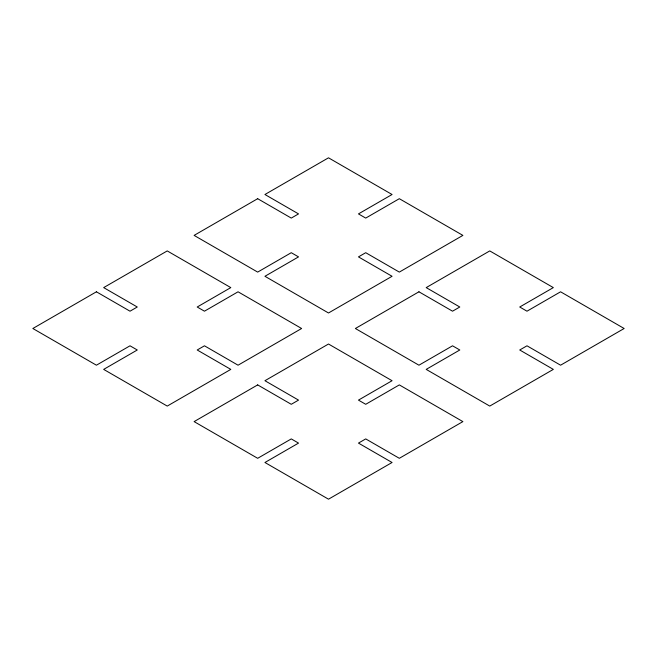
<?xml version="1.0" encoding="UTF-8"?>
<svg xmlns="http://www.w3.org/2000/svg" width="657" height="657" viewBox="0 0 657 657"><rect width="100%" height="100%" fill="white"/><g stroke="black" fill="none" stroke-linecap="round" stroke-linejoin="round"><path stroke-width="0.99" d="M96.415 291.798L32.85 328.5L96.415 365.202L130.012 345.804L137.272 349.992L103.675 369.39L167.239 406.083L230.804 369.39L197.207 349.992L204.458 345.804L238.056 365.202L301.62 328.5L238.056 291.798L204.458 311.196L197.207 307.008L230.804 287.61L167.239 250.917L103.675 287.61L137.272 307.008L130.012 311.196L96.415 291.798M257.675 198.693L194.111 235.395L257.675 272.097L291.273 252.699L298.533 256.887L264.935 276.285L328.5 312.987L392.065 276.285L358.467 256.887L365.727 252.699L399.325 272.097L462.889 235.395L399.325 198.693L365.727 218.091L358.467 213.903L392.065 194.505L328.5 157.811L264.935 194.505L298.533 213.903L291.273 218.091L257.675 198.693M257.675 384.903L194.111 421.605L257.675 458.307L291.273 438.909L298.533 443.097L264.935 462.495L328.5 499.189L392.065 462.495L358.467 443.097L365.727 438.909L399.325 458.307L462.889 421.605L399.325 384.903L365.727 404.301L358.467 400.113L392.065 380.715L328.5 344.013L264.935 380.715L298.533 400.113L291.273 404.301L257.675 384.903M418.944 291.798L355.38 328.5L418.944 365.202L452.542 345.804L459.793 349.992L426.196 369.39L489.761 406.083L553.325 369.39L519.728 349.992L526.988 345.804L560.585 365.202L624.15 328.5L560.585 291.798L526.988 311.196L519.728 307.008L553.325 287.61L489.761 250.917L426.196 287.61L459.793 307.008L452.542 311.196L418.944 291.798"/></g></svg>
